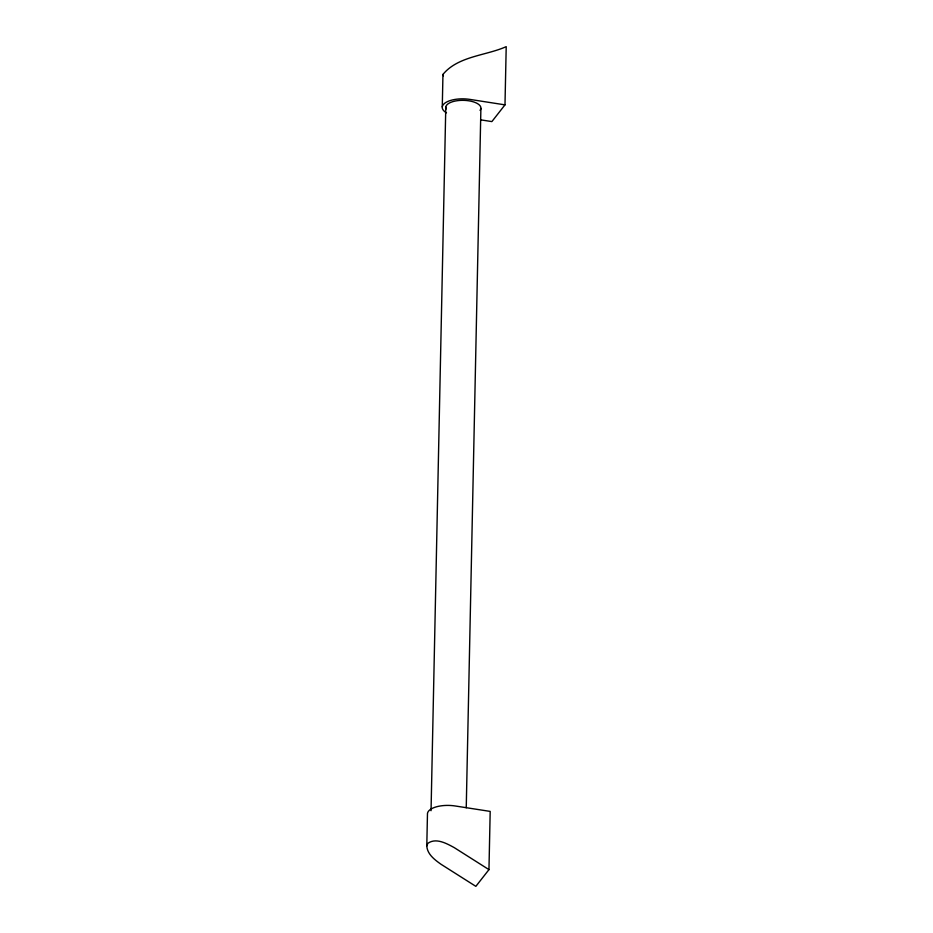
<?xml version="1.0" encoding="UTF-8"?>
<svg xmlns="http://www.w3.org/2000/svg" width="933" height="933" viewBox="0 0 933 933"><rect width="100%" height="100%" fill="white"/><g stroke="black" fill="none" stroke-linecap="round" stroke-linejoin="round"><path stroke-width="1.4" d="M426.789 845.986L427.477 813.471A21.097 8.922 1.2 0 1 455.094 805.96L490.187 811.407L488.962 869.626L475.853 886.35L441.111 864.331C434.848 859.899 427.291 854.313 426.789 845.986L427.815 843.385C435.863 837.437 446.662 843.49 454.219 847.607L488.962 869.626M442.277 106.922L442.953 74.418C457.986 56.073 486.046 55.7 506.211 46.65L504.986 104.858L491.878 121.593L480.647 119.844M431.046 810.707L445.787 107.062M466.243 807.745L480.892 108.473M504.986 104.858L469.894 99.399A21.097 8.922 1.2 0 0 446.184 102.28A21.097 8.922 1.2 0 0 446.475 112.835M442.953 74.418L443.397 75.806M446.137 109.009A17.587 7.429 1.2 0 1 464.296 100.367A17.587 7.429 1.2 0 1 480.052 110.362"/></g></svg>
